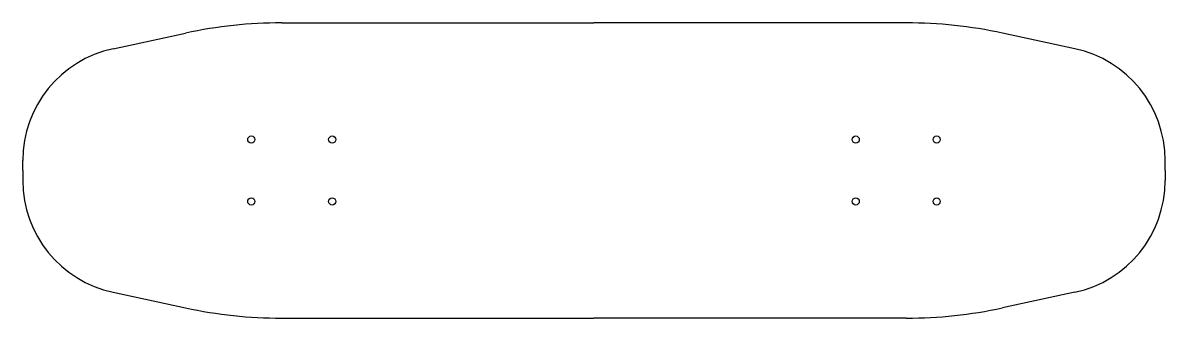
# Model space of a CAD drawing. Header units: inches. Extents: x 347.3 to 377.3, y 161.1 to 168.9.
import ezdxf

# ---------------------------------------------------------------- set-up
doc = ezdxf.new("R2010")
doc.units = ezdxf.units.IN
doc.header["$MEASUREMENT"] = 0

msp = doc.modelspace()

# ---------------------------------------------------------------- linework, layer by layer
for p, q in [((354.074, 168.854), (362.275, 168.854)), ((370.477, 168.854), (362.275, 168.854)), ((349.645, 168.176), (351.551, 168.586)), ((374.906, 168.176), (373, 168.586)), ((347.275, 164.979), (347.275, 165.243)), ((377.275, 164.979), (377.275, 165.243)), ((347.275, 164.979), (347.275, 164.715)), ((377.275, 164.979), (377.275, 164.715)), ((349.645, 161.782), (351.551, 161.372)), ((374.906, 161.782), (373, 161.372)), ((354.074, 161.104), (362.275, 161.104)), ((354.074, 161.104), (362.275, 161.104)), ((370.477, 161.104), (362.275, 161.104)), ((370.477, 161.104), (362.275, 161.104))]:
    msp.add_line(p, q)
for centre in [(353.275, 165.791), (355.4, 165.791), (369.15, 165.791), (369.15, 165.791), (371.275, 165.791), (371.275, 165.791), (353.275, 164.166), (355.4, 164.166), (369.15, 164.166), (369.15, 164.166), (371.275, 164.166), (371.275, 164.166)]:
    msp.add_circle(centre, 0.0938)
for centre, radius, start, end in [((354.074, 156.854), 12, 90, 102.1346), ((370.477, 156.854), 12, 77.8654, 90), ((350.275, 165.243), 3, 102.1346, 180), ((374.275, 165.243), 3, 0, 77.8654), ((350.275, 164.715), 3, 180, 257.8654), ((374.275, 164.715), 3, 282.1346, 0), ((354.074, 173.104), 12, 257.8654, 270), ((370.477, 173.104), 12, 270, 282.1346)]:
    msp.add_arc(centre, radius, start, end)

doc.saveas('drawing.dxf')
